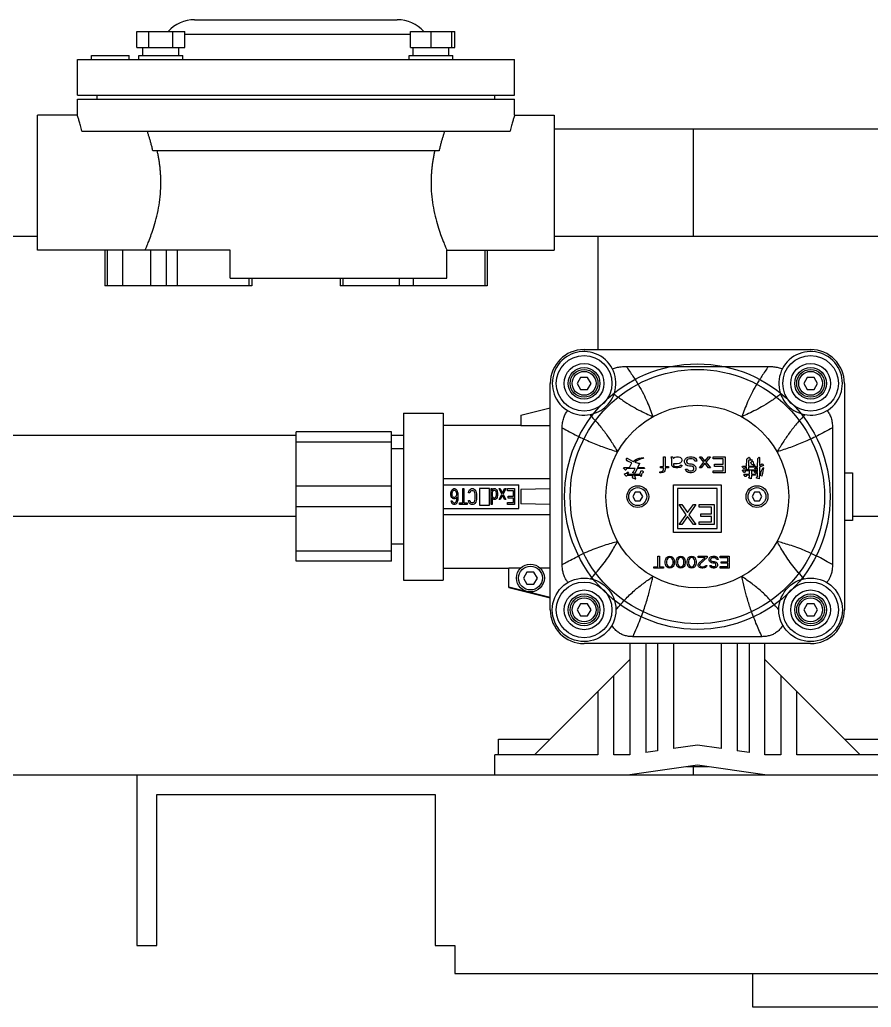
# Model space of a CAD drawing. Header units: millimetres. Extents: x 18255 to 228708, y -2217 to 146640.
# Drawn here: x 69330.8 to 69545.1, y 82486.1 to 82734.6 of the extents above; entities that cross this region are included whole.
import ezdxf

# ---------------------------------------------------------------- set-up
doc = ezdxf.new("R2010")
doc.units = ezdxf.units.MM
doc.layers.add('设备', color=8, linetype='Continuous')

msp = doc.modelspace()

# ---------------------------------------------------------------- linework, layer by layer
at = {"layer": '设备'}
for p, q in [((69374.84, 82734.64), (69425.84, 82734.64)), ((69360.34, 82731.64), (69372.34, 82731.64)), ((69360.34, 82727.64), (69360.34, 82731.64)), ((69363.34, 82727.64), (69363.34, 82731.64)), ((69369.34, 82727.64), (69369.34, 82731.64)), ((69372.34, 82727.64), (69372.34, 82731.64)), ((69372.34, 82731.04), (69429.15, 82731.04)), ((69429.15, 82731.64), (69440.34, 82731.64)), ((69429.15, 82727.64), (69429.15, 82731.64)), ((69434.34, 82727.64), (69434.34, 82731.64)), ((69439.54, 82727.64), (69439.54, 82731.64)), ((69440.34, 82727.64), (69440.34, 82731.64)), ((69360.34, 82727.64), (69372.34, 82727.64)), ((69361.84, 82725.64), (69361.84, 82727.64)), ((69370.84, 82725.64), (69370.84, 82727.64)), ((69429.15, 82727.64), (69440.34, 82727.64)), ((69429.84, 82725.64), (69429.84, 82727.64)), ((69438.84, 82725.64), (69438.84, 82727.64)), ((69345.34, 82724.64), (69455.34, 82724.64)), ((69345.34, 82715.64), (69345.34, 82724.64)), ((69348.89, 82725.64), (69358.39, 82725.64)), ((69348.89, 82724.64), (69348.89, 82725.64)), ((69358.39, 82724.64), (69358.39, 82725.64)), ((69360.84, 82725.64), (69371.84, 82725.64)), ((69360.84, 82724.64), (69360.84, 82725.64)), ((69371.84, 82724.64), (69371.84, 82725.64)), ((69428.84, 82725.64), (69439.84, 82725.64)), ((69428.84, 82724.64), (69428.84, 82725.64)), ((69439.84, 82724.64), (69439.84, 82725.64)), ((69455.34, 82715.64), (69455.34, 82724.64)), ((69345.34, 82715.64), (69455.34, 82715.64)), ((69345.34, 82714.64), (69455.34, 82714.64)), ((69345.34, 82710.64), (69345.34, 82714.64)), ((69350.34, 82714.64), (69350.34, 82715.64)), ((69450.34, 82714.64), (69450.34, 82715.64)), ((69455.34, 82710.64), (69455.34, 82714.64)), ((69345.34, 82710.64), (69335.34, 82710.64)), ((69335.34, 82676.64), (69335.34, 82710.64)), ((69455.34, 82710.64), (69465.34, 82710.64)), ((69465.34, 82710.64), (69465.34, 82676.64)), ((69346.45, 82706.64), (69454.24, 82706.64)), ((69564.56, 82707.14), (69465.34, 82707.14)), ((69500.34, 82680.14), (69500.34, 82707.14)), ((69436.34, 82701.64), (69364.34, 82701.64)), ((69276.34, 82680.14), (69335.34, 82680.14)), ((69465.34, 82680.14), (69549.88, 82680.14)), ((69476.34, 82680.14), (69476.34, 82651.64)), ((69352.22, 82676.64), (69335.34, 82676.64)), ((69383.81, 82676.64), (69352.22, 82676.64)), ((69352.22, 82676.64), (69352.22, 82667.64)), ((69352.8, 82676.64), (69352.8, 82667.64)), ((69356.69, 82676.64), (69356.69, 82667.64)), ((69363.77, 82676.64), (69363.77, 82667.64)), ((69367.65, 82676.64), (69367.65, 82667.64)), ((69370.48, 82676.64), (69370.48, 82667.64)), ((69383.81, 82669.64), (69383.81, 82676.64)), ((69438.34, 82676.64), (69465.34, 82676.64)), ((69438.34, 82669.64), (69438.34, 82676.64)), ((69447.88, 82676.64), (69447.88, 82667.64)), ((69448.47, 82676.64), (69448.47, 82667.64)), ((69383.81, 82669.64), (69438.34, 82669.64)), ((69388.51, 82669.64), (69388.51, 82667.64)), ((69389.25, 82669.64), (69389.25, 82667.64)), ((69411.44, 82669.64), (69411.44, 82667.64)), ((69412.17, 82669.64), (69412.17, 82667.64)), ((69426.32, 82669.64), (69426.32, 82667.64)), ((69429.85, 82669.64), (69429.85, 82667.64)), ((69389.25, 82667.64), (69352.22, 82667.64)), ((69448.47, 82667.64), (69411.44, 82667.64)), ((69472.84, 82651.64), (69529.84, 82651.64)), ((69483.46, 82647.39), (69519.23, 82647.39)), ((69471.97, 82644.65), (69471.09, 82643.14)), ((69473.72, 82644.65), (69471.97, 82644.65)), ((69474.59, 82643.14), (69473.72, 82644.65)), ((69528.97, 82644.65), (69528.09, 82643.14)), ((69530.72, 82644.65), (69528.97, 82644.65)), ((69531.59, 82643.14), (69530.72, 82644.65)), ((69464.34, 82586.14), (69464.34, 82643.14)), ((69471.09, 82643.14), (69471.97, 82641.62)), ((69471.97, 82641.62), (69473.72, 82641.62)), ((69473.72, 82641.62), (69474.59, 82643.14)), ((69528.09, 82643.14), (69528.97, 82641.62)), ((69528.97, 82641.62), (69530.72, 82641.62)), ((69530.72, 82641.62), (69531.59, 82643.14)), ((69538.34, 82643.14), (69538.34, 82586.14)), ((69456.91, 82635.14), (69464.34, 82637.01)), ((69464.34, 82636.93), (69456.91, 82635.06)), ((69427.4, 82635.64), (69437.4, 82635.64)), ((69427.4, 82635.64), (69427.4, 82593.64)), ((69437.4, 82635.64), (69437.4, 82593.64)), ((69456.91, 82635.14), (69456.91, 82632.57)), ((69437.4, 82632.64), (69456.91, 82632.64)), ((69456.91, 82632.57), (69464.34, 82632.57)), ((69467.34, 82597.53), (69467.34, 82631.96)), ((69535.34, 82631.96), (69535.34, 82597.53)), ((69320.34, 82630.14), (69400.4, 82630.14)), ((69424.4, 82630.92), (69400.4, 82630.92)), ((69400.4, 82598.35), (69400.4, 82630.92)), ((69424.4, 82598.35), (69424.4, 82630.92)), ((69424.4, 82630.14), (69427.4, 82630.14)), ((69424.4, 82628.33), (69400.4, 82628.33)), ((69427.4, 82626.64), (69424.4, 82626.64)), ((69483.47, 82623.87), (69483.48, 82624.26)), ((69483.66, 82623.68), (69483.47, 82623.87)), ((69483.48, 82624.26), (69483.58, 82624.35)), ((69483.58, 82624.35), (69483.67, 82624.35)), ((69483.67, 82624.35), (69484.24, 82623.97)), ((69484.24, 82623.97), (69485.18, 82623.49)), ((69485.18, 82623.49), (69485.57, 82623.78)), ((69485.57, 82623.78), (69486.05, 82624.07)), ((69486.05, 82624.07), (69486.72, 82624.35)), ((69486.62, 82623.87), (69486.14, 82623.68)), ((69487.19, 82624.16), (69486.62, 82623.87)), ((69486.72, 82624.35), (69487.67, 82624.45)), ((69487.58, 82624.26), (69487.19, 82624.16)), ((69487.77, 82624.35), (69487.58, 82624.26)), ((69487.67, 82624.45), (69487.77, 82624.35)), ((69492.84, 82624.64), (69493.26, 82624.64)), ((69492.84, 82622.25), (69492.84, 82624.64)), ((69493.26, 82624.64), (69493.26, 82622.25)), ((69494.76, 82624.64), (69495.18, 82624.64)), ((69494.84, 82624.38), (69494.76, 82624.64)), ((69494.93, 82623.96), (69494.84, 82624.38)), ((69494.93, 82622.59), (69494.93, 82623.96)), ((69495.18, 82624.64), (69495.26, 82624.47)), ((69495.26, 82624.47), (69495.34, 82624.21)), ((69495.34, 82624.21), (69495.43, 82624.38)), ((69495.43, 82624.38), (69495.68, 82624.55)), ((69495.68, 82624.55), (69496.09, 82624.64)), ((69496.09, 82624.64), (69496.59, 82624.64)), ((69496.59, 82624.64), (69496.93, 82624.55)), ((69496.93, 82624.55), (69497.09, 82624.47)), ((69497.09, 82624.47), (69497.34, 82624.21)), ((69497.34, 82624.21), (69497.43, 82623.87)), ((69497.43, 82623.87), (69497.43, 82623.62)), ((69498.09, 82623.7), (69498.26, 82624.04)), ((69498.26, 82624.04), (69498.59, 82624.38)), ((69498.59, 82624.38), (69498.93, 82624.55)), ((69498.76, 82623.87), (69498.59, 82623.62)), ((69499.01, 82624.04), (69498.76, 82623.87)), ((69498.93, 82624.55), (69499.34, 82624.64)), ((69499.34, 82624.13), (69499.01, 82624.04)), ((69499.34, 82624.64), (69500.01, 82624.64)), ((69500.01, 82624.13), (69499.34, 82624.13)), ((69500.01, 82624.64), (69500.43, 82624.55)), ((69500.34, 82624.04), (69500.01, 82624.13)), ((69500.59, 82623.79), (69500.34, 82624.04)), ((69500.43, 82624.55), (69500.84, 82624.3)), ((69500.68, 82623.53), (69500.59, 82623.79)), ((69500.84, 82624.3), (69501.09, 82623.87)), ((69501.09, 82623.87), (69501.18, 82623.53)), ((69501.84, 82624.64), (69502.34, 82624.64)), ((69503.01, 82623.28), (69501.84, 82624.64)), ((69502.34, 82624.64), (69503.26, 82623.53)), ((69503.26, 82623.53), (69504.18, 82624.64)), ((69504.68, 82624.64), (69503.51, 82623.28)), ((69504.18, 82624.64), (69504.68, 82624.64)), ((69505.34, 82624.64), (69508.34, 82624.64)), ((69505.34, 82624.13), (69505.34, 82624.64)), ((69507.84, 82624.13), (69505.34, 82624.13)), ((69507.84, 82622.76), (69507.84, 82624.13)), ((69508.34, 82624.64), (69508.34, 82620.64)), ((69513.73, 82622.26), (69513.76, 82623.97)), ((69513.76, 82623.97), (69513.86, 82624.26)), ((69513.86, 82624.26), (69514.34, 82624.54)), ((69514.33, 82623.78), (69514.23, 82623.68)), ((69515.09, 82623.78), (69514.33, 82623.78)), ((69514.34, 82624.54), (69514.44, 82624.45)), ((69514.44, 82624.45), (69514.53, 82624.26)), ((69514.53, 82624.26), (69514.81, 82623.97)), ((69514.81, 82623.97), (69515.09, 82623.87)), ((69515.09, 82623.87), (69515.09, 82623.78)), ((69516.49, 82622.16), (69516.53, 82624.26)), ((69516.53, 82624.26), (69516.91, 82624.54)), ((69516.91, 82624.54), (69517.01, 82624.45)), ((69517.01, 82624.45), (69516.97, 82622.45)), ((69482.77, 82621.78), (69482.87, 82621.97)), ((69483.24, 82621.3), (69482.77, 82621.78)), ((69482.87, 82621.97), (69484.3, 82621.97)), ((69483.33, 82621.3), (69483.24, 82621.3)), ((69483.53, 82621.68), (69483.33, 82621.3)), ((69485.72, 82621.68), (69483.53, 82621.68)), ((69483.94, 82623.49), (69483.66, 82623.68)), ((69484.89, 82623.11), (69483.94, 82623.49)), ((69484.3, 82621.97), (69484.89, 82623.11)), ((69485.33, 82621.02), (69485.72, 82621.68)), ((69486.2, 82621.68), (69485.6, 82620.45)), ((69486.14, 82623.68), (69485.65, 82623.3)), ((69485.65, 82623.3), (69486.41, 82623.02)), ((69488.01, 82621.68), (69486.2, 82621.68)), ((69486.79, 82622.92), (69486.3, 82621.97)), ((69486.3, 82621.97), (69487.92, 82621.97)), ((69486.41, 82623.02), (69486.79, 82623.02)), ((69486.79, 82623.02), (69486.79, 82622.92)), ((69487.92, 82621.97), (69488.01, 82621.68)), ((69492.09, 82622.25), (69492.84, 82622.25)), ((69492.09, 82621.91), (69492.09, 82622.25)), ((69492.84, 82621.91), (69492.09, 82621.91)), ((69492.76, 82621.23), (69492.84, 82621.49)), ((69492.84, 82621.49), (69492.84, 82621.91)), ((69493.26, 82621.4), (69493.18, 82621.15)), ((69493.26, 82622.25), (69494.09, 82622.25)), ((69494.09, 82621.91), (69493.26, 82621.91)), ((69493.26, 82621.91), (69493.26, 82621.4)), ((69494.09, 82622.25), (69494.09, 82621.91)), ((69495.01, 82622.34), (69494.93, 82622.59)), ((69495.18, 82622.17), (69495.01, 82622.34)), ((69495.43, 82622), (69495.18, 82622.17)), ((69496.26, 82622.85), (69495.34, 82622.85)), ((69495.34, 82622.85), (69495.34, 82622.59)), ((69495.34, 82622.59), (69495.43, 82622.42)), ((69495.43, 82622.42), (69495.59, 82622.34)), ((69495.93, 82621.91), (69495.43, 82622)), ((69495.59, 82622.34), (69495.93, 82622.25)), ((69495.93, 82622.25), (69496.43, 82622.25)), ((69496.43, 82621.91), (69495.93, 82621.91)), ((69496.76, 82622.93), (69496.26, 82622.85)), ((69496.43, 82622.25), (69496.76, 82622.34)), ((69497.01, 82622), (69496.43, 82621.91)), ((69497.09, 82623.1), (69496.76, 82622.93)), ((69496.76, 82622.34), (69496.93, 82622.42)), ((69496.93, 82622.42), (69497.01, 82622.59)), ((69497.01, 82622.59), (69497.43, 82622.59)), ((69497.18, 82622.08), (69497.01, 82622)), ((69497.26, 82623.28), (69497.09, 82623.1)), ((69497.34, 82622.25), (69497.18, 82622.08)), ((69497.43, 82623.62), (69497.26, 82623.28)), ((69497.43, 82622.42), (69497.34, 82622.25)), ((69497.43, 82622.59), (69497.43, 82622.42)), ((69498.09, 82623.28), (69498.09, 82623.7)), ((69498.26, 82622.93), (69498.09, 82623.28)), ((69498.59, 82622.59), (69498.26, 82622.93)), ((69498.34, 82621.57), (69498.84, 82621.57)), ((69498.43, 82621.32), (69498.34, 82621.57)), ((69498.68, 82620.98), (69498.43, 82621.32)), ((69498.59, 82623.62), (69498.59, 82623.36)), ((69498.59, 82623.36), (69498.76, 82623.1)), ((69498.93, 82622.42), (69498.59, 82622.59)), ((69498.76, 82623.1), (69499.01, 82622.93)), ((69498.84, 82621.57), (69498.93, 82621.4)), ((69499.34, 82622.34), (69498.93, 82622.42)), ((69498.93, 82621.4), (69499.09, 82621.23)), ((69499.01, 82622.93), (69499.34, 82622.85)), ((69499.34, 82622.85), (69499.84, 82622.85)), ((69499.84, 82622.34), (69499.34, 82622.34)), ((69499.84, 82622.85), (69500.18, 82622.76)), ((69500.09, 82622.25), (69499.84, 82622.34)), ((69500.34, 82622.08), (69500.09, 82622.25)), ((69500.09, 82621.23), (69500.34, 82621.4)), ((69500.18, 82622.76), (69500.51, 82622.59)), ((69500.43, 82621.83), (69500.34, 82622.08)), ((69500.34, 82621.4), (69500.43, 82621.66)), ((69500.43, 82621.66), (69500.43, 82621.83)), ((69500.51, 82622.59), (69500.84, 82622.25)), ((69501.18, 82623.53), (69500.68, 82623.53)), ((69500.84, 82622.25), (69500.93, 82621.91)), ((69500.93, 82621.57), (69500.84, 82621.23)), ((69500.93, 82621.91), (69500.93, 82621.57)), ((69501.84, 82621.91), (69503.01, 82623.28)), ((69502.34, 82621.91), (69501.84, 82621.91)), ((69503.26, 82623.02), (69502.34, 82621.91)), ((69504.18, 82621.91), (69503.26, 82623.02)), ((69503.51, 82623.28), (69504.68, 82621.91)), ((69504.68, 82621.91), (69504.18, 82621.91)), ((69505.68, 82622.76), (69507.84, 82622.76)), ((69505.68, 82622.25), (69505.68, 82622.76)), ((69507.84, 82622.25), (69505.68, 82622.25)), ((69507.84, 82621.15), (69507.84, 82622.25)), ((69512.59, 82622.16), (69512.68, 82622.26)), ((69513.05, 82621.68), (69512.59, 82622.16)), ((69512.66, 82621.21), (69512.76, 82621.4)), ((69512.68, 82622.26), (69513.73, 82622.26)), ((69512.76, 82621.4), (69514.1, 82621.4)), ((69513.15, 82621.68), (69513.05, 82621.68)), ((69513.44, 82622.07), (69513.15, 82621.68)), ((69513.73, 82622.07), (69513.44, 82622.07)), ((69513.62, 82621.59), (69513.63, 82621.68)), ((69514.1, 82621.4), (69513.62, 82621.59)), ((69513.63, 82621.68), (69513.72, 82621.78)), ((69513.72, 82621.78), (69513.73, 82622.07)), ((69514.2, 82622.07), (69514.19, 82621.4)), ((69514.19, 82621.4), (69516.19, 82621.4)), ((69516.11, 82622.07), (69514.2, 82622.07)), ((69514.23, 82623.68), (69514.21, 82622.26)), ((69514.21, 82622.26), (69516.02, 82622.26)), ((69514.79, 82623.21), (69514.99, 82623.4)), ((69514.98, 82622.83), (69514.79, 82623.21)), ((69515.64, 82622.45), (69514.98, 82622.83)), ((69514.99, 82623.4), (69515.09, 82623.59)), ((69515.09, 82623.59), (69515.28, 82623.59)), ((69515.28, 82623.59), (69515.37, 82623.4)), ((69515.37, 82623.4), (69515.37, 82623.21)), ((69515.37, 82623.21), (69515.46, 82622.92)), ((69515.46, 82622.92), (69515.74, 82622.64)), ((69515.74, 82622.54), (69515.64, 82622.45)), ((69515.74, 82622.64), (69515.74, 82622.54)), ((69515.81, 82621.59), (69515.82, 82621.68)), ((69515.91, 82621.59), (69515.81, 82621.59)), ((69515.82, 82621.68), (69516.49, 82622.16)), ((69516.48, 82621.78), (69515.91, 82621.59)), ((69516.02, 82622.26), (69516.11, 82622.07)), ((69516.19, 82621.4), (69516.28, 82621.11)), ((69516.47, 82620.92), (69516.48, 82621.78)), ((69516.97, 82622.07), (69516.95, 82620.92)), ((69516.97, 82622.45), (69517.65, 82622.92)), ((69518.02, 82622.45), (69516.97, 82622.07)), ((69517.42, 82620.92), (69517.92, 82621.97)), ((69517.65, 82622.92), (69518.02, 82622.45)), ((69518.01, 82621.87), (69517.7, 82620.54)), ((69517.92, 82621.97), (69518.01, 82621.87)), ((69464.34, 82619.14), (69437.4, 82619.14)), ((69482.93, 82620.26), (69483.03, 82620.35)), ((69483.4, 82619.78), (69482.93, 82620.26)), ((69483.03, 82620.35), (69483.22, 82620.45)), ((69483.22, 82620.45), (69483.51, 82620.54)), ((69483.5, 82619.78), (69483.4, 82619.78)), ((69483.69, 82619.97), (69483.5, 82619.78)), ((69483.51, 82620.54), (69483.8, 82620.83)), ((69485.31, 82619.97), (69483.69, 82619.97)), ((69483.99, 82620.83), (69483.7, 82620.26)), ((69483.7, 82620.26), (69486.93, 82620.26)), ((69483.8, 82620.83), (69483.99, 82620.83)), ((69485.02, 82619.68), (69485.31, 82619.97)), ((69485.02, 82619.49), (69485.02, 82619.68)), ((69485.11, 82619.3), (69485.02, 82619.49)), ((69485.04, 82620.73), (69485.33, 82621.02)), ((69485.6, 82620.45), (69485.04, 82620.73)), ((69485.39, 82619.21), (69485.11, 82619.3)), ((69485.77, 82619.02), (69485.39, 82619.21)), ((69487.02, 82619.97), (69485.41, 82619.97)), ((69485.41, 82619.97), (69485.59, 82619.78)), ((69485.59, 82619.78), (69485.59, 82619.59)), ((69485.59, 82619.59), (69485.68, 82619.4)), ((69485.68, 82619.4), (69485.77, 82619.11)), ((69485.77, 82619.11), (69485.86, 82619.02)), ((69485.86, 82619.02), (69485.77, 82619.02)), ((69486.93, 82620.26), (69486.94, 82620.54)), ((69486.94, 82620.54), (69487.04, 82620.73)), ((69487.11, 82619.68), (69487.02, 82619.97)), ((69487.04, 82620.73), (69487.14, 82621.02)), ((69487.21, 82619.68), (69487.11, 82619.68)), ((69487.14, 82621.02), (69487.23, 82621.11)), ((69487.31, 82619.97), (69487.21, 82619.78)), ((69487.21, 82619.78), (69487.21, 82619.68)), ((69487.23, 82621.11), (69487.52, 82621.11)), ((69487.41, 82620.35), (69487.31, 82620.26)), ((69487.31, 82620.26), (69487.31, 82619.97)), ((69487.42, 82620.54), (69487.41, 82620.35)), ((69487.61, 82620.64), (69487.42, 82620.54)), ((69487.52, 82621.11), (69487.71, 82620.92)), ((69487.7, 82620.73), (69487.61, 82620.64)), ((69487.71, 82620.92), (69487.7, 82620.73)), ((69491.93, 82620.89), (69492.43, 82620.98)), ((69491.93, 82620.64), (69491.93, 82620.89)), ((69492.26, 82620.64), (69491.93, 82620.64)), ((69492.68, 82620.72), (69492.26, 82620.64)), ((69492.43, 82620.98), (69492.59, 82621.06)), ((69492.59, 82621.06), (69492.76, 82621.23)), ((69493.01, 82620.89), (69492.68, 82620.72)), ((69493.18, 82621.15), (69493.01, 82620.89)), ((69499.01, 82620.72), (69498.68, 82620.98)), ((69499.43, 82620.64), (69499.01, 82620.72)), ((69499.09, 82621.23), (69499.34, 82621.15)), ((69499.34, 82621.15), (69499.84, 82621.15)), ((69499.84, 82620.64), (69499.43, 82620.64)), ((69499.84, 82621.15), (69500.09, 82621.23)), ((69500.18, 82620.72), (69499.84, 82620.64)), ((69500.51, 82620.89), (69500.18, 82620.72)), ((69500.84, 82621.23), (69500.51, 82620.89)), ((69505.34, 82621.15), (69507.84, 82621.15)), ((69505.34, 82620.64), (69505.34, 82621.15)), ((69508.34, 82620.64), (69505.34, 82620.64)), ((69513.13, 82620.73), (69512.66, 82621.21)), ((69513.03, 82620.16), (69513.12, 82620.26)), ((69513.4, 82619.68), (69513.03, 82620.16)), ((69513.12, 82620.26), (69514.46, 82620.26)), ((69513.23, 82620.73), (69513.13, 82620.73)), ((69513.43, 82621.11), (69513.23, 82620.73)), ((69513.5, 82619.68), (69513.4, 82619.68)), ((69514.47, 82621.11), (69513.43, 82621.11)), ((69513.79, 82620.07), (69513.5, 82619.68)), ((69514.45, 82620.07), (69513.79, 82620.07)), ((69514.25, 82619.4), (69514.45, 82619.59)), ((69514.91, 82619.11), (69514.25, 82619.4)), ((69514.45, 82619.59), (69514.45, 82620.07)), ((69514.46, 82620.26), (69514.47, 82621.11)), ((69514.93, 82620.07), (69514.91, 82619.11)), ((69514.95, 82621.11), (69514.93, 82620.26)), ((69514.93, 82620.26), (69515.89, 82620.26)), ((69515.98, 82620.07), (69514.93, 82620.07)), ((69516.28, 82621.11), (69514.95, 82621.11)), ((69515.71, 82620.92), (69516.47, 82620.92)), ((69515.71, 82620.83), (69515.71, 82620.92)), ((69516.08, 82620.45), (69515.71, 82620.83)), ((69515.89, 82620.26), (69515.98, 82620.07)), ((69516.28, 82620.73), (69516.08, 82620.45)), ((69516.25, 82619.4), (69516.45, 82619.68)), ((69516.25, 82619.3), (69516.25, 82619.4)), ((69516.91, 82619.11), (69516.25, 82619.3)), ((69516.47, 82620.73), (69516.28, 82620.73)), ((69516.45, 82619.68), (69516.47, 82620.73)), ((69516.94, 82620.73), (69516.91, 82619.11)), ((69517.42, 82620.73), (69516.94, 82620.73)), ((69516.95, 82620.92), (69517.42, 82620.92)), ((69517.12, 82620.07), (69517.22, 82620.16)), ((69517.12, 82619.97), (69517.12, 82620.07)), ((69517.59, 82619.78), (69517.12, 82619.97)), ((69517.22, 82620.16), (69517.42, 82620.73)), ((69517.7, 82620.54), (69517.59, 82619.78)), ((69538.34, 82620.64), (69540.34, 82620.64)), ((69540.34, 82620.64), (69540.34, 82608.64)), ((69424.4, 82617.23), (69400.4, 82617.23)), ((69437.4, 82617.64), (69456.4, 82617.64)), ((69439.54, 82616.3), (69439.79, 82616.55)), ((69439.79, 82616.55), (69440.04, 82616.64)), ((69440.04, 82616.64), (69440.29, 82616.64)), ((69440.29, 82616.64), (69440.54, 82616.55)), ((69440.54, 82616.55), (69440.79, 82616.3)), ((69442.29, 82616.64), (69442.59, 82616.64)), ((69442.29, 82613.06), (69442.29, 82616.64)), ((69442.59, 82616.64), (69442.59, 82613.06)), ((69443.84, 82616.04), (69444.04, 82616.38)), ((69444.04, 82616.38), (69444.24, 82616.55)), ((69444.24, 82616.55), (69444.49, 82616.64)), ((69444.49, 82616.64), (69444.94, 82616.64)), ((69444.94, 82616.64), (69445.19, 82616.55)), ((69445.19, 82616.55), (69445.39, 82616.38)), ((69445.39, 82616.38), (69445.59, 82616.04)), ((69449.04, 82616.64), (69446.54, 82616.64)), ((69446.54, 82616.64), (69446.54, 82612.47)), ((69449.04, 82612.47), (69449.04, 82616.64)), ((69449.44, 82616.64), (69449.69, 82616.64)), ((69449.44, 82612.64), (69449.44, 82616.64)), ((69449.69, 82616.64), (69449.69, 82616.13)), ((69449.74, 82616.3), (69449.84, 82616.47)), ((69449.84, 82616.47), (69449.94, 82616.55)), ((69449.94, 82616.55), (69450.14, 82616.64)), ((69450.14, 82616.64), (69450.44, 82616.64)), ((69450.44, 82616.64), (69450.64, 82616.55)), ((69450.64, 82616.55), (69450.79, 82616.38)), ((69450.79, 82616.38), (69450.94, 82616.13)), ((69451.44, 82616.64), (69451.74, 82616.64)), ((69452.14, 82615.28), (69451.44, 82616.64)), ((69451.74, 82616.64), (69452.29, 82615.53)), ((69452.29, 82615.53), (69452.84, 82616.64)), ((69453.14, 82616.64), (69452.44, 82615.28)), ((69452.84, 82616.64), (69453.14, 82616.64)), ((69453.54, 82616.64), (69455.34, 82616.64)), ((69453.54, 82616.13), (69453.54, 82616.64)), ((69455.34, 82616.64), (69455.34, 82612.64)), ((69456.4, 82611.64), (69456.4, 82617.64)), ((69464.34, 82616.59), (69456.91, 82616.42)), ((69456.91, 82616.42), (69456.91, 82612.85)), ((69495.34, 82617.64), (69507.34, 82617.64)), ((69495.34, 82605.64), (69495.34, 82617.64)), ((69506.34, 82616.64), (69496.34, 82616.64)), ((69496.34, 82616.64), (69496.34, 82606.64)), ((69506.34, 82606.64), (69506.34, 82616.64)), ((69507.34, 82617.64), (69507.34, 82605.64)), ((69439.29, 82615.53), (69439.39, 82615.96)), ((69439.29, 82615.1), (69439.29, 82615.53)), ((69439.39, 82614.68), (69439.29, 82615.1)), ((69439.39, 82615.96), (69439.54, 82616.3)), ((69439.54, 82614.42), (69439.39, 82614.68)), ((69439.59, 82615.7), (69439.54, 82615.45)), ((69439.54, 82615.45), (69439.54, 82615.19)), ((69439.54, 82615.19), (69439.59, 82614.93)), ((69439.79, 82614.17), (69439.54, 82614.42)), ((69439.69, 82615.96), (69439.59, 82615.7)), ((69439.59, 82614.93), (69439.69, 82614.76)), ((69439.84, 82616.13), (69439.69, 82615.96)), ((69439.69, 82614.76), (69439.84, 82614.59)), ((69440.04, 82614.08), (69439.79, 82614.17)), ((69439.99, 82616.21), (69439.84, 82616.13)), ((69439.84, 82614.59), (69439.99, 82614.51)), ((69440.34, 82616.21), (69439.99, 82616.21)), ((69439.99, 82614.51), (69440.34, 82614.51)), ((69440.29, 82614.08), (69440.04, 82614.08)), ((69440.54, 82614.17), (69440.29, 82614.08)), ((69440.49, 82616.13), (69440.34, 82616.21)), ((69440.34, 82614.51), (69440.49, 82614.59)), ((69440.64, 82615.96), (69440.49, 82616.13)), ((69440.49, 82614.59), (69440.64, 82614.76)), ((69440.84, 82614.51), (69440.54, 82614.17)), ((69440.74, 82615.7), (69440.64, 82615.96)), ((69440.64, 82614.76), (69440.74, 82614.93)), ((69440.79, 82615.45), (69440.74, 82615.7)), ((69440.74, 82614.93), (69440.79, 82615.19)), ((69440.74, 82613.57), (69440.79, 82613.83)), ((69440.79, 82616.3), (69440.94, 82615.96)), ((69440.79, 82615.19), (69440.79, 82615.45)), ((69440.79, 82613.83), (69440.84, 82614.34)), ((69440.84, 82614.34), (69440.84, 82614.51)), ((69440.94, 82615.96), (69441.04, 82615.53)), ((69441.04, 82615.53), (69441.09, 82614.93)), ((69441.09, 82614.34), (69441.04, 82613.74)), ((69441.09, 82614.93), (69441.09, 82614.34)), ((69443.79, 82615.62), (69443.84, 82616.04)), ((69444.09, 82615.62), (69443.79, 82615.62)), ((69444.14, 82615.87), (69444.09, 82615.62)), ((69444.29, 82616.04), (69444.14, 82615.87)), ((69444.49, 82616.13), (69444.29, 82616.04)), ((69444.94, 82616.13), (69444.49, 82616.13)), ((69445.14, 82616.04), (69444.94, 82616.13)), ((69445.29, 82615.87), (69445.14, 82616.04)), ((69445.39, 82615.62), (69445.29, 82615.87)), ((69445.44, 82615.28), (69445.39, 82615.62)), ((69445.39, 82613.66), (69445.44, 82614)), ((69445.44, 82614), (69445.44, 82615.28)), ((69445.59, 82616.04), (69445.69, 82615.7)), ((69445.69, 82615.7), (69445.74, 82615.28)), ((69445.74, 82614), (69445.69, 82613.57)), ((69445.74, 82615.28), (69445.74, 82614)), ((69449.69, 82616.13), (69449.74, 82616.3)), ((69449.79, 82615.96), (69449.69, 82615.7)), ((69449.69, 82615.7), (69449.69, 82614.85)), ((69449.69, 82614.85), (69449.79, 82614.59)), ((69449.69, 82614.42), (69449.69, 82612.64)), ((69449.74, 82614.25), (69449.69, 82614.42)), ((69449.84, 82614.08), (69449.74, 82614.25)), ((69449.94, 82616.13), (69449.79, 82615.96)), ((69449.79, 82614.59), (69449.94, 82614.42)), ((69449.94, 82614), (69449.84, 82614.08)), ((69450.14, 82616.21), (69449.94, 82616.13)), ((69449.94, 82614.42), (69450.14, 82614.34)), ((69450.14, 82613.91), (69449.94, 82614)), ((69450.34, 82616.21), (69450.14, 82616.21)), ((69450.14, 82614.34), (69450.44, 82614.34)), ((69450.44, 82613.91), (69450.14, 82613.91)), ((69450.54, 82616.13), (69450.34, 82616.21)), ((69450.44, 82614.34), (69450.64, 82614.51)), ((69450.64, 82614), (69450.44, 82613.91)), ((69450.69, 82615.96), (69450.54, 82616.13)), ((69450.64, 82614.51), (69450.74, 82614.76)), ((69450.79, 82614.17), (69450.64, 82614)), ((69450.79, 82615.53), (69450.69, 82615.96)), ((69450.74, 82614.76), (69450.79, 82615.02)), ((69450.79, 82615.02), (69450.79, 82615.53)), ((69450.94, 82614.42), (69450.79, 82614.17)), ((69450.94, 82616.13), (69450.99, 82615.96)), ((69450.99, 82614.59), (69450.94, 82614.42)), ((69450.99, 82615.96), (69451.04, 82615.62)), ((69451.04, 82614.93), (69450.99, 82614.59)), ((69451.04, 82615.62), (69451.04, 82614.93)), ((69451.44, 82613.91), (69452.14, 82615.28)), ((69451.74, 82613.91), (69451.44, 82613.91)), ((69452.29, 82615.02), (69451.74, 82613.91)), ((69452.84, 82613.91), (69452.29, 82615.02)), ((69452.44, 82615.28), (69453.14, 82613.91)), ((69453.14, 82613.91), (69452.84, 82613.91)), ((69455.04, 82616.13), (69453.54, 82616.13)), ((69453.74, 82614.76), (69455.04, 82614.76)), ((69453.74, 82614.25), (69453.74, 82614.76)), ((69455.04, 82614.25), (69453.74, 82614.25)), ((69455.04, 82614.76), (69455.04, 82616.13)), ((69455.04, 82613.15), (69455.04, 82614.25)), ((69485.72, 82615.72), (69485.09, 82614.64)), ((69485.09, 82614.64), (69485.72, 82613.55)), ((69486.97, 82615.72), (69485.72, 82615.72)), ((69487.59, 82614.64), (69486.97, 82615.72)), ((69486.97, 82613.55), (69487.59, 82614.64)), ((69515.72, 82615.72), (69515.09, 82614.64)), ((69515.09, 82614.64), (69515.72, 82613.55)), ((69516.97, 82615.72), (69515.72, 82615.72)), ((69517.59, 82614.64), (69516.97, 82615.72)), ((69516.97, 82613.55), (69517.59, 82614.64)), ((69424.4, 82612.04), (69400.4, 82612.04)), ((69437.4, 82611.64), (69456.4, 82611.64)), ((69439.39, 82613.57), (69439.64, 82613.57)), ((69439.44, 82613.32), (69439.39, 82613.57)), ((69439.59, 82612.98), (69439.44, 82613.32)), ((69439.84, 82612.72), (69439.59, 82612.98)), ((69439.64, 82613.57), (69439.74, 82613.32)), ((69439.74, 82613.32), (69439.89, 82613.15)), ((69440.09, 82612.64), (69439.84, 82612.72)), ((69439.89, 82613.15), (69440.04, 82613.06)), ((69440.04, 82613.06), (69440.34, 82613.06)), ((69440.29, 82612.64), (69440.09, 82612.64)), ((69440.54, 82612.72), (69440.29, 82612.64)), ((69440.34, 82613.06), (69440.49, 82613.15)), ((69440.49, 82613.15), (69440.64, 82613.32)), ((69440.79, 82612.98), (69440.54, 82612.72)), ((69440.64, 82613.32), (69440.74, 82613.57)), ((69440.94, 82613.32), (69440.79, 82612.98)), ((69441.04, 82613.74), (69440.94, 82613.32)), ((69441.49, 82613.06), (69442.29, 82613.06)), ((69441.49, 82612.64), (69441.49, 82613.06)), ((69443.39, 82612.64), (69441.49, 82612.64)), ((69442.59, 82613.06), (69443.39, 82613.06)), ((69443.39, 82613.06), (69443.39, 82612.64)), ((69443.79, 82613.66), (69444.09, 82613.66)), ((69443.84, 82613.23), (69443.79, 82613.66)), ((69444.04, 82612.89), (69443.84, 82613.23)), ((69444.24, 82612.72), (69444.04, 82612.89)), ((69444.09, 82613.66), (69444.14, 82613.4)), ((69444.14, 82613.4), (69444.29, 82613.23)), ((69444.49, 82612.64), (69444.24, 82612.72)), ((69444.29, 82613.23), (69444.49, 82613.15)), ((69444.49, 82613.15), (69444.94, 82613.15)), ((69444.94, 82612.64), (69444.49, 82612.64)), ((69444.94, 82613.15), (69445.14, 82613.23)), ((69445.19, 82612.72), (69444.94, 82612.64)), ((69445.14, 82613.23), (69445.29, 82613.4)), ((69445.39, 82612.89), (69445.19, 82612.72)), ((69445.29, 82613.4), (69445.39, 82613.66)), ((69445.59, 82613.23), (69445.39, 82612.89)), ((69445.69, 82613.57), (69445.59, 82613.23)), ((69446.54, 82612.47), (69449.04, 82612.47)), ((69449.69, 82612.64), (69449.44, 82612.64)), ((69453.54, 82613.15), (69455.04, 82613.15)), ((69453.54, 82612.64), (69453.54, 82613.15)), ((69455.34, 82612.64), (69453.54, 82612.64)), ((69464.34, 82612.69), (69456.91, 82612.85)), ((69485.72, 82613.55), (69486.97, 82613.55)), ((69496.79, 82612.64), (69497.42, 82612.64)), ((69498.56, 82610.08), (69496.79, 82612.64)), ((69497.42, 82612.64), (69498.88, 82610.62)), ((69498.88, 82610.62), (69500.34, 82612.64)), ((69500.96, 82612.64), (69499.19, 82610.08)), ((69500.34, 82612.64), (69500.96, 82612.64)), ((69501.79, 82612.64), (69505.54, 82612.64)), ((69501.79, 82612), (69501.79, 82612.64)), ((69504.92, 82612), (69501.79, 82612)), ((69504.92, 82610.3), (69504.92, 82612)), ((69505.54, 82612.64), (69505.54, 82607.64)), ((69515.72, 82613.55), (69516.97, 82613.55)), ((69400.4, 82609.64), (69254.79, 82609.64)), ((69437.4, 82610.14), (69464.34, 82610.14)), ((69496.79, 82607.64), (69498.56, 82610.08)), ((69498.88, 82609.66), (69497.42, 82607.64)), ((69500.34, 82607.64), (69498.88, 82609.66)), ((69499.19, 82610.08), (69500.96, 82607.64)), ((69502.21, 82610.3), (69504.92, 82610.3)), ((69502.21, 82609.66), (69502.21, 82610.3)), ((69504.92, 82609.66), (69502.21, 82609.66)), ((69504.92, 82608.28), (69504.92, 82609.66)), ((69553.34, 82609.64), (69540.34, 82609.64)), ((69496.34, 82606.64), (69506.34, 82606.64)), ((69497.42, 82607.64), (69496.79, 82607.64)), ((69500.96, 82607.64), (69500.34, 82607.64)), ((69501.79, 82608.28), (69504.92, 82608.28)), ((69501.79, 82607.64), (69501.79, 82608.28)), ((69505.54, 82607.64), (69501.79, 82607.64)), ((69540.34, 82608.64), (69538.34, 82608.64)), ((69507.34, 82605.64), (69495.34, 82605.64)), ((69427.4, 82602.64), (69424.4, 82602.64)), ((69424.4, 82600.95), (69400.4, 82600.95)), ((69491.41, 82599.64), (69491.78, 82599.64)), ((69491.41, 82596.96), (69491.41, 82599.64)), ((69491.78, 82599.64), (69491.78, 82596.96)), ((69493.34, 82598.74), (69493.41, 82598.93)), ((69493.41, 82598.93), (69493.53, 82599.19)), ((69493.53, 82599.19), (69493.72, 82599.38)), ((69493.91, 82599.13), (69493.66, 82598.74)), ((69493.72, 82599.38), (69494.03, 82599.57)), ((69494.09, 82599.25), (69493.91, 82599.13)), ((69494.03, 82599.57), (69494.41, 82599.64)), ((69494.41, 82599.32), (69494.09, 82599.25)), ((69494.41, 82599.64), (69494.78, 82599.57)), ((69494.72, 82599.25), (69494.41, 82599.32)), ((69494.91, 82599.13), (69494.72, 82599.25)), ((69494.78, 82599.57), (69495.09, 82599.38)), ((69495.16, 82598.74), (69494.91, 82599.13)), ((69495.09, 82599.38), (69495.28, 82599.19)), ((69495.28, 82599.19), (69495.41, 82598.93)), ((69495.41, 82598.93), (69495.47, 82598.74)), ((69496.09, 82598.74), (69496.16, 82598.93)), ((69496.16, 82598.93), (69496.28, 82599.19)), ((69496.28, 82599.19), (69496.47, 82599.38)), ((69496.66, 82599.13), (69496.41, 82598.74)), ((69496.47, 82599.38), (69496.78, 82599.57)), ((69496.84, 82599.25), (69496.66, 82599.13)), ((69496.78, 82599.57), (69497.16, 82599.64)), ((69497.16, 82599.32), (69496.84, 82599.25)), ((69497.16, 82599.64), (69497.53, 82599.57)), ((69497.47, 82599.25), (69497.16, 82599.32)), ((69497.66, 82599.13), (69497.47, 82599.25)), ((69497.53, 82599.57), (69497.84, 82599.38)), ((69497.91, 82598.74), (69497.66, 82599.13)), ((69497.84, 82599.38), (69498.03, 82599.19)), ((69498.03, 82599.19), (69498.16, 82598.93)), ((69498.16, 82598.93), (69498.22, 82598.74)), ((69498.84, 82598.74), (69498.91, 82598.93)), ((69498.91, 82598.93), (69499.03, 82599.19)), ((69499.03, 82599.19), (69499.22, 82599.38)), ((69499.41, 82599.13), (69499.16, 82598.74)), ((69499.22, 82599.38), (69499.53, 82599.57)), ((69499.59, 82599.25), (69499.41, 82599.13)), ((69499.53, 82599.57), (69499.91, 82599.64)), ((69499.91, 82599.32), (69499.59, 82599.25)), ((69499.91, 82599.64), (69500.28, 82599.57)), ((69500.22, 82599.25), (69499.91, 82599.32)), ((69500.41, 82599.13), (69500.22, 82599.25)), ((69500.28, 82599.57), (69500.59, 82599.38)), ((69500.66, 82598.74), (69500.41, 82599.13)), ((69500.59, 82599.38), (69500.78, 82599.19)), ((69500.78, 82599.19), (69500.91, 82598.93)), ((69500.91, 82598.93), (69500.97, 82598.74)), ((69501.53, 82599.64), (69503.78, 82599.64)), ((69501.53, 82599.32), (69501.53, 82599.64)), ((69503.28, 82599.32), (69501.53, 82599.32)), ((69501.72, 82597.91), (69503.28, 82599.32)), ((69503.78, 82599.32), (69502.03, 82597.72)), ((69503.78, 82599.64), (69503.78, 82599.32)), ((69504.28, 82598.93), (69504.41, 82599.19)), ((69504.28, 82598.62), (69504.28, 82598.93)), ((69504.41, 82599.19), (69504.66, 82599.45)), ((69504.66, 82599.45), (69504.91, 82599.57)), ((69504.78, 82599.06), (69504.66, 82598.87)), ((69504.97, 82599.19), (69504.78, 82599.06)), ((69504.91, 82599.57), (69505.22, 82599.64)), ((69505.22, 82599.25), (69504.97, 82599.19)), ((69505.22, 82599.64), (69505.72, 82599.64)), ((69505.72, 82599.25), (69505.22, 82599.25)), ((69505.72, 82599.64), (69506.03, 82599.57)), ((69505.97, 82599.19), (69505.72, 82599.25)), ((69506.16, 82599), (69505.97, 82599.19)), ((69506.03, 82599.57), (69506.34, 82599.38)), ((69506.22, 82598.81), (69506.16, 82599)), ((69506.34, 82599.38), (69506.53, 82599.06)), ((69506.53, 82599.06), (69506.59, 82598.81)), ((69507.09, 82599.64), (69509.34, 82599.64)), ((69507.09, 82599.25), (69507.09, 82599.64)), ((69508.97, 82599.25), (69507.09, 82599.25)), ((69508.97, 82598.23), (69508.97, 82599.25)), ((69509.34, 82599.64), (69509.34, 82596.64)), ((69424.4, 82598.35), (69400.4, 82598.35)), ((69437.4, 82596.64), (69453.91, 82596.64)), ((69453.91, 82596.71), (69456.98, 82596.71)), ((69453.91, 82591.8), (69453.91, 82596.71)), ((69461.71, 82596.71), (69464.34, 82596.71)), ((69490.41, 82596.96), (69491.41, 82596.96)), ((69490.41, 82596.64), (69490.41, 82596.96)), ((69492.78, 82596.64), (69490.41, 82596.64)), ((69491.78, 82596.96), (69492.78, 82596.96)), ((69492.78, 82596.96), (69492.78, 82596.64)), ((69493.28, 82598.42), (69493.34, 82598.74)), ((69493.28, 82597.85), (69493.28, 82598.42)), ((69493.34, 82597.53), (69493.28, 82597.85)), ((69493.41, 82597.34), (69493.34, 82597.53)), ((69493.53, 82597.08), (69493.41, 82597.34)), ((69493.72, 82596.89), (69493.53, 82597.08)), ((69493.66, 82598.74), (69493.59, 82598.36)), ((69493.59, 82598.36), (69493.59, 82597.91)), ((69493.59, 82597.91), (69493.66, 82597.53)), ((69493.66, 82597.53), (69493.91, 82597.15)), ((69494.03, 82596.7), (69493.72, 82596.89)), ((69493.91, 82597.15), (69494.09, 82597.02)), ((69494.41, 82596.64), (69494.03, 82596.7)), ((69494.09, 82597.02), (69494.41, 82596.96)), ((69494.41, 82596.96), (69494.72, 82597.02)), ((69494.78, 82596.7), (69494.41, 82596.64)), ((69494.72, 82597.02), (69494.91, 82597.15)), ((69495.09, 82596.89), (69494.78, 82596.7)), ((69494.91, 82597.15), (69495.16, 82597.53)), ((69495.28, 82597.08), (69495.09, 82596.89)), ((69495.22, 82598.36), (69495.16, 82598.74)), ((69495.16, 82597.53), (69495.22, 82597.91)), ((69495.22, 82597.91), (69495.22, 82598.36)), ((69495.41, 82597.34), (69495.28, 82597.08)), ((69495.47, 82597.53), (69495.41, 82597.34)), ((69495.47, 82598.74), (69495.53, 82598.42)), ((69495.53, 82597.85), (69495.47, 82597.53)), ((69495.53, 82598.42), (69495.53, 82597.85)), ((69496.03, 82598.42), (69496.09, 82598.74)), ((69496.03, 82597.85), (69496.03, 82598.42)), ((69496.09, 82597.53), (69496.03, 82597.85)), ((69496.16, 82597.34), (69496.09, 82597.53)), ((69496.28, 82597.08), (69496.16, 82597.34)), ((69496.47, 82596.89), (69496.28, 82597.08)), ((69496.41, 82598.74), (69496.34, 82598.36)), ((69496.34, 82598.36), (69496.34, 82597.91)), ((69496.34, 82597.91), (69496.41, 82597.53)), ((69496.41, 82597.53), (69496.66, 82597.15)), ((69496.78, 82596.7), (69496.47, 82596.89)), ((69496.66, 82597.15), (69496.84, 82597.02)), ((69497.16, 82596.64), (69496.78, 82596.7)), ((69496.84, 82597.02), (69497.16, 82596.96)), ((69497.16, 82596.96), (69497.47, 82597.02)), ((69497.53, 82596.7), (69497.16, 82596.64)), ((69497.47, 82597.02), (69497.66, 82597.15)), ((69497.84, 82596.89), (69497.53, 82596.7)), ((69497.66, 82597.15), (69497.91, 82597.53)), ((69498.03, 82597.08), (69497.84, 82596.89)), ((69497.97, 82598.36), (69497.91, 82598.74)), ((69497.91, 82597.53), (69497.97, 82597.91)), ((69497.97, 82597.91), (69497.97, 82598.36)), ((69498.16, 82597.34), (69498.03, 82597.08)), ((69498.22, 82597.53), (69498.16, 82597.34)), ((69498.22, 82598.74), (69498.28, 82598.42)), ((69498.28, 82597.85), (69498.22, 82597.53)), ((69498.28, 82598.42), (69498.28, 82597.85)), ((69498.78, 82598.42), (69498.84, 82598.74)), ((69498.78, 82597.85), (69498.78, 82598.42)), ((69498.84, 82597.53), (69498.78, 82597.85)), ((69498.91, 82597.34), (69498.84, 82597.53)), ((69499.03, 82597.08), (69498.91, 82597.34)), ((69499.22, 82596.89), (69499.03, 82597.08)), ((69499.16, 82598.74), (69499.09, 82598.36)), ((69499.09, 82598.36), (69499.09, 82597.91)), ((69499.09, 82597.91), (69499.16, 82597.53)), ((69499.16, 82597.53), (69499.41, 82597.15)), ((69499.53, 82596.7), (69499.22, 82596.89)), ((69499.41, 82597.15), (69499.59, 82597.02)), ((69499.91, 82596.64), (69499.53, 82596.7)), ((69499.59, 82597.02), (69499.91, 82596.96)), ((69499.91, 82596.96), (69500.22, 82597.02)), ((69500.28, 82596.7), (69499.91, 82596.64)), ((69500.22, 82597.02), (69500.41, 82597.15)), ((69500.59, 82596.89), (69500.28, 82596.7)), ((69500.41, 82597.15), (69500.66, 82597.53)), ((69500.78, 82597.08), (69500.59, 82596.89)), ((69500.72, 82598.36), (69500.66, 82598.74)), ((69500.66, 82597.53), (69500.72, 82597.91)), ((69500.72, 82597.91), (69500.72, 82598.36)), ((69500.91, 82597.34), (69500.78, 82597.08)), ((69500.97, 82597.53), (69500.91, 82597.34)), ((69500.97, 82598.74), (69501.03, 82598.42)), ((69501.03, 82597.85), (69500.97, 82597.53)), ((69501.03, 82598.42), (69501.03, 82597.85)), ((69501.53, 82597.47), (69501.59, 82597.72)), ((69501.53, 82597.34), (69501.53, 82597.47)), ((69501.59, 82597.08), (69501.53, 82597.34)), ((69501.59, 82597.72), (69501.72, 82597.91)), ((69501.84, 82596.83), (69501.59, 82597.08)), ((69502.09, 82596.7), (69501.84, 82596.83)), ((69502.03, 82597.72), (69501.91, 82597.47)), ((69501.91, 82597.47), (69501.91, 82597.34)), ((69501.91, 82597.34), (69502.03, 82597.15)), ((69502.03, 82597.15), (69502.22, 82597.02)), ((69502.47, 82596.64), (69502.09, 82596.7)), ((69502.22, 82597.02), (69502.53, 82596.96)), ((69502.72, 82596.64), (69502.47, 82596.64)), ((69502.53, 82596.96), (69502.78, 82596.96)), ((69503.16, 82596.7), (69502.72, 82596.64)), ((69502.78, 82596.96), (69503.09, 82597.02)), ((69503.09, 82597.02), (69503.28, 82597.15)), ((69503.41, 82596.83), (69503.16, 82596.7)), ((69503.28, 82597.15), (69503.41, 82597.34)), ((69503.41, 82597.34), (69503.72, 82597.34)), ((69503.66, 82597.08), (69503.41, 82596.83)), ((69503.72, 82597.34), (69503.66, 82597.08)), ((69504.41, 82598.36), (69504.28, 82598.62)), ((69504.66, 82598.1), (69504.41, 82598.36)), ((69504.47, 82597.34), (69504.84, 82597.34)), ((69504.53, 82597.15), (69504.47, 82597.34)), ((69504.72, 82596.89), (69504.53, 82597.15)), ((69504.66, 82598.87), (69504.66, 82598.68)), ((69504.66, 82598.68), (69504.78, 82598.49)), ((69504.91, 82597.98), (69504.66, 82598.1)), ((69504.97, 82596.7), (69504.72, 82596.89)), ((69504.78, 82598.49), (69504.97, 82598.36)), ((69504.84, 82597.34), (69504.91, 82597.21)), ((69505.22, 82597.91), (69504.91, 82597.98)), ((69504.91, 82597.21), (69505.03, 82597.08)), ((69504.97, 82598.36), (69505.22, 82598.3)), ((69505.28, 82596.64), (69504.97, 82596.7)), ((69505.03, 82597.08), (69505.22, 82597.02)), ((69505.22, 82598.3), (69505.59, 82598.3)), ((69505.59, 82597.91), (69505.22, 82597.91)), ((69505.22, 82597.02), (69505.59, 82597.02)), ((69505.59, 82596.64), (69505.28, 82596.64)), ((69505.59, 82598.3), (69505.84, 82598.23)), ((69505.78, 82597.85), (69505.59, 82597.91)), ((69505.59, 82597.02), (69505.78, 82597.08)), ((69505.84, 82596.7), (69505.59, 82596.64)), ((69505.97, 82597.72), (69505.78, 82597.85)), ((69505.78, 82597.08), (69505.97, 82597.21)), ((69505.84, 82598.23), (69506.09, 82598.1)), ((69506.09, 82596.83), (69505.84, 82596.7)), ((69506.03, 82597.53), (69505.97, 82597.72)), ((69505.97, 82597.21), (69506.03, 82597.4)), ((69506.03, 82597.4), (69506.03, 82597.53)), ((69506.09, 82598.1), (69506.34, 82597.85)), ((69506.34, 82597.08), (69506.09, 82596.83)), ((69506.59, 82598.81), (69506.22, 82598.81)), ((69506.34, 82597.85), (69506.41, 82597.59)), ((69506.41, 82597.34), (69506.34, 82597.08)), ((69506.41, 82597.59), (69506.41, 82597.34)), ((69507.09, 82597.02), (69508.97, 82597.02)), ((69507.09, 82596.64), (69507.09, 82597.02)), ((69509.34, 82596.64), (69507.09, 82596.64)), ((69507.34, 82598.23), (69508.97, 82598.23)), ((69507.34, 82597.85), (69507.34, 82598.23)), ((69508.97, 82597.85), (69507.34, 82597.85)), ((69508.97, 82597.02), (69508.97, 82597.85)), ((69458.47, 82595.65), (69457.59, 82594.14)), ((69457.59, 82594.14), (69458.47, 82592.62)), ((69460.22, 82595.65), (69458.47, 82595.65)), ((69461.09, 82594.14), (69460.22, 82595.65)), ((69460.22, 82592.62), (69461.09, 82594.14)), ((69427.4, 82593.64), (69437.4, 82593.64)), ((69464.34, 82589.26), (69453.91, 82591.89)), ((69453.91, 82591.8), (69464.34, 82589.17)), ((69458.47, 82592.62), (69460.22, 82592.62)), ((69471.97, 82587.65), (69471.09, 82586.14)), ((69473.72, 82587.65), (69471.97, 82587.65)), ((69474.59, 82586.14), (69473.72, 82587.65)), ((69528.97, 82587.65), (69528.09, 82586.14)), ((69530.72, 82587.65), (69528.97, 82587.65)), ((69531.59, 82586.14), (69530.72, 82587.65)), ((69471.09, 82586.14), (69471.97, 82584.62)), ((69471.97, 82584.62), (69473.72, 82584.62)), ((69473.72, 82584.62), (69474.59, 82586.14)), ((69528.09, 82586.14), (69528.97, 82584.62)), ((69528.97, 82584.62), (69530.72, 82584.62)), ((69530.72, 82584.62), (69531.59, 82586.14)), ((69517.57, 82579.39), (69485.12, 82579.39)), ((69529.84, 82577.64), (69472.84, 82577.64)), ((69484.34, 82577.64), (69484.34, 82549.69)), ((69488.34, 82577.64), (69488.34, 82550.25)), ((69491.34, 82577.64), (69491.34, 82550.67)), ((69495.34, 82577.64), (69495.34, 82551.23)), ((69507.34, 82577.64), (69507.34, 82551.23)), ((69511.34, 82577.64), (69511.34, 82550.67)), ((69514.34, 82577.64), (69514.34, 82550.25)), ((69518.34, 82549.69), (69518.34, 82577.64)), ((69460.34, 82549.64), (69484.34, 82573.64)), ((69542.34, 82549.64), (69518.34, 82573.64)), ((69480.34, 82549.64), (69480.34, 82569.64)), ((69522.34, 82569.64), (69522.34, 82549.64)), ((69476.34, 82565.64), (69476.34, 82549.64)), ((69526.34, 82549.64), (69526.34, 82565.64)), ((69451.34, 82553.64), (69464.34, 82553.64)), ((69451.34, 82549.64), (69451.34, 82553.64)), ((69501.34, 82552.08), (69495.34, 82551.23)), ((69507.34, 82551.23), (69501.34, 82552.08)), ((69538.34, 82553.64), (69551.34, 82553.64)), ((69476.34, 82549.64), (69450.34, 82549.64)), ((69450.34, 82544.64), (69450.34, 82549.64)), ((69483.99, 82549.64), (69480.34, 82549.64)), ((69484.34, 82549.69), (69483.99, 82549.64)), ((69491.34, 82550.67), (69488.34, 82550.25)), ((69514.34, 82550.25), (69511.34, 82550.67)), ((69518.69, 82549.64), (69518.34, 82549.69)), ((69522.34, 82549.64), (69518.69, 82549.64)), ((69552.34, 82549.64), (69526.34, 82549.64)), ((69501.34, 82547.03), (69484.34, 82544.64)), ((69518.34, 82544.64), (69501.34, 82547.03)), ((69305.34, 82544.64), (69560.34, 82544.64)), ((69360.34, 82544.64), (69360.34, 82501.64)), ((69504.11, 82546.64), (69498.57, 82546.64)), ((69500.34, 82544.64), (69500.34, 82546.64)), ((69365.34, 82539.64), (69435.34, 82539.64)), ((69365.34, 82501.64), (69365.34, 82539.64)), ((69435.34, 82539.64), (69435.34, 82501.64)), ((69360.34, 82501.64), (69365.34, 82501.64)), ((69435.34, 82501.64), (69440.34, 82501.64)), ((69440.34, 82501.64), (69440.34, 82494.64)), ((69440.34, 82494.64), (69560.34, 82494.64)), ((69515.34, 82486.14), (69515.34, 82494.64)), ((69705.34, 82486.14), (69515.34, 82486.14))]:
    msp.add_line(p, q, dxfattribs=at)
for centre, radius in [((69472.84, 82643.14), 7), ((69529.84, 82643.14), 7), ((69472.84, 82643.14), 5), ((69501.34, 82614.64), 33.41), ((69472.84, 82643.14), 4), ((69472.84, 82643.14), 3.5), ((69501.34, 82614.64), 32), ((69472.84, 82643.14), 3), ((69529.84, 82643.14), 5), ((69529.84, 82643.14), 4), ((69529.84, 82643.14), 3.5), ((69529.84, 82643.14), 3), ((69501.34, 82614.64), 23), ((69486.34, 82614.64), 2.75), ((69486.34, 82614.64), 2.25), ((69516.34, 82614.64), 2.75), ((69516.34, 82614.64), 2.25), ((69459.34, 82594.14), 3.5), ((69459.34, 82594.14), 3), ((69472.84, 82586.14), 8), ((69529.84, 82586.14), 8), ((69472.84, 82586.14), 7), ((69529.84, 82586.14), 7), ((69472.84, 82586.14), 5), ((69472.84, 82586.14), 4), ((69472.84, 82586.14), 3.5), ((69472.84, 82586.14), 3), ((69529.84, 82586.14), 5), ((69529.84, 82586.14), 4), ((69529.84, 82586.14), 3.5), ((69529.84, 82586.14), 3)]:
    msp.add_circle(centre, radius, dxfattribs=at)
for centre, radius, start, end in [((69374.84, 82725.64), 9, 90, 137.9679), ((69425.84, 82725.64), 9, 42.0321, 90), ((69472.84, 82643.14), 8.5, 90, 180), ((69472.84, 82643.14), 8, 337.1328, 301.7032), ((69529.84, 82643.14), 8, 238.2968, 202.8672), ((69529.84, 82643.14), 8.5, 0, 90), ((69472.84, 82643.14), 8, 319.4076, 337.1134), ((69529.84, 82643.14), 8, 202.8815, 220.599), ((69472.84, 82643.14), 8, 301.725, 319.4332), ((69529.84, 82643.13), 8, 220.5599, 238.2805), ((69472.84, 82586.14), 8.5, 180, 270), ((69529.84, 82586.14), 8.5, 270, 0)]:
    msp.add_arc(centre, radius, start, end, dxfattribs=at)
for points, start_tangent, end_tangent in [([(69346.45, 82706.64), (69346.1, 82708.02), (69345.79, 82709.15), (69345.55, 82709.97), (69345.39, 82710.47), (69345.34, 82710.64)], (-0.234472, 0.972123), (-0.295306, 0.955403)), ([(69455.34, 82710.64), (69455.29, 82710.47), (69455.14, 82709.97), (69454.9, 82709.15), (69454.59, 82708.02), (69454.24, 82706.64)], (-0.295306, -0.955403), (-0.234472, -0.972123)), ([(69364.34, 82701.64), (69364.12, 82702.58), (69363.89, 82703.48), (69363.65, 82704.35), (69363.4, 82705.16), (69363.15, 82705.93), (69362.91, 82706.64)], (-0.21693, 0.976187), (-0.32809, 0.944646)), ([(69437.77, 82706.64), (69437.53, 82705.93), (69437.29, 82705.16), (69437.04, 82704.34), (69436.8, 82703.48), (69436.56, 82702.58), (69436.34, 82701.64)], (-0.32809, -0.944646), (-0.21693, -0.976187)), ([(69366.36, 82693.64), (69366.34, 82694.69), (69366.29, 82695.73), (69366.21, 82696.76), (69366.11, 82697.78), (69365.97, 82698.78), (69365.81, 82699.76), (69365.63, 82700.71), (69365.43, 82701.64)], (0, 1), (-0.223345, 0.974739)), ([(69435.26, 82701.64), (69435.06, 82700.71), (69434.88, 82699.76), (69434.72, 82698.78), (69434.58, 82697.78), (69434.47, 82696.76), (69434.39, 82695.73), (69434.35, 82694.69), (69434.33, 82693.64)], (-0.223345, -0.974739), (0, -1)), ([(69362.34, 82676.64), (69362.45, 82676.88), (69362.78, 82677.63), (69363.29, 82678.87), (69363.95, 82680.61), (69364.66, 82682.75), (69365.34, 82685.24), (69365.89, 82687.96), (69366.24, 82690.81), (69366.36, 82693.64)], (0.408366, 0.912818), (0, 1)), ([(69434.33, 82693.64), (69434.45, 82690.82), (69434.8, 82687.96), (69435.35, 82685.24), (69436.03, 82682.75), (69436.74, 82680.61), (69437.4, 82678.87), (69437.91, 82677.63), (69438.24, 82676.88), (69438.34, 82676.64)], (0, -1), (0.408366, -0.912818)), ([(69479.95, 82646.8), (69481, 82647.13), (69482.16, 82647.32), (69483.46, 82647.39)], (0.93133, 0.364176), (1, 0.000019)), ([(69483.46, 82647.39), (69485.12, 82644.96), (69486.56, 82642.66), (69487.75, 82640.51), (69488.71, 82638.48), (69489.48, 82636.56), (69490.16, 82634.74)], (0.578371, -0.815774), (0.349638, -0.936885)), ([(69519.23, 82647.39), (69517.56, 82644.95), (69516.12, 82642.65), (69514.93, 82640.5), (69513.98, 82638.47), (69513.2, 82636.55), (69512.52, 82634.74)], (-0.578345, -0.815792), (-0.349638, -0.936885)), ([(69519.23, 82647.39), (69520.53, 82647.32), (69521.7, 82647.12), (69522.73, 82646.8)], (1, -0.000024), (0.931312, -0.364222)), ([(69480.37, 82640.43), (69482.59, 82638.84), (69484.68, 82637.51), (69486.65, 82636.42), (69488.48, 82635.52), (69490.16, 82634.74)], (0.800511, -0.599318), (0.90951, -0.415683)), ([(69522.32, 82640.43), (69520.1, 82638.84), (69518, 82637.51), (69516.04, 82636.42), (69514.21, 82635.52), (69512.52, 82634.74)], (-0.800528, -0.599295), (-0.909509, -0.415684)), ([(69467.34, 82631.96), (69467.44, 82633.28), (69467.71, 82634.44), (69468.14, 82635.44), (69468.7, 82636.29)], (0.000053, 1), (0.625019, 0.780609)), ([(69533.99, 82636.29), (69534.55, 82635.45), (69534.98, 82634.45), (69535.25, 82633.28), (69535.34, 82631.96)], (0.625022, -0.780607), (0.000048, -1)), ([(69474.26, 82635.26), (69476.35, 82632.96), (69478.15, 82630.7), (69479.75, 82628.37), (69481.29, 82625.9)], (0.691796, -0.722093), (0.52014, -0.854081)), ([(69528.43, 82635.26), (69526.29, 82632.91), (69524.48, 82630.62), (69522.9, 82628.31), (69521.4, 82625.9)], (-0.691769, -0.722118), (-0.520377, -0.853937)), ([(69467.34, 82631.96), (69471.1, 82629.96), (69474.56, 82628.34), (69477.83, 82627.06), (69481.29, 82625.9)], (0.873558, -0.486721), (0.951969, -0.306196)), ([(69535.34, 82631.96), (69531.54, 82629.93), (69528.02, 82628.3), (69524.77, 82627.03), (69521.4, 82625.9)], (-0.873543, -0.486747), (-0.951888, -0.306447)), ([(69467.34, 82597.53), (69468.57, 82598.22), (69470.22, 82599.1), (69472.12, 82600.06), (69474.13, 82600.98), (69476.11, 82601.77), (69478, 82602.41), (69479.74, 82602.94), (69481.29, 82603.37)], (0.868704, 0.495332), (0.962498, 0.271289)), ([(69474.49, 82593.97), (69475.89, 82595.51), (69477.26, 82597.14), (69478.5, 82598.79), (69479.58, 82600.43), (69480.5, 82601.99), (69481.29, 82603.37)], (0.68293, 0.730483), (0.49576, 0.86846)), ([(69535.34, 82597.53), (69534.04, 82598.26), (69532.31, 82599.19), (69530.35, 82600.17), (69528.33, 82601.08), (69526.38, 82601.84), (69524.55, 82602.46), (69522.88, 82602.95), (69521.4, 82603.37)], (-0.868706, 0.495328), (-0.962355, 0.271797)), ([(69528.2, 82593.97), (69526.74, 82595.57), (69525.35, 82597.23), (69524.12, 82598.89), (69523.06, 82600.51), (69522.16, 82602.03), (69521.4, 82603.37)], (-0.682931, 0.730483), (-0.496153, 0.868235)), ([(69468.8, 82593.04), (69468.31, 82593.72), (69467.91, 82594.48), (69467.61, 82595.36), (69467.41, 82596.38), (69467.34, 82597.53)], (-0.646677, 0.762764), (-0.000001, 1)), ([(69535.34, 82597.53), (69535.27, 82596.38), (69535.08, 82595.36), (69534.78, 82594.48), (69534.38, 82593.72), (69533.88, 82593.04)], (-0.000001, -1), (-0.646676, -0.762765)), ([(69480.84, 82586.13), (69482.16, 82587.65), (69483.41, 82589), (69484.61, 82590.19), (69485.78, 82591.25), (69486.92, 82592.18), (69488.03, 82593.02), (69489.12, 82593.8), (69490.16, 82594.54)], (0.647122, 0.762386), (0.812305, 0.583232)), ([(69485.12, 82579.39), (69486.11, 82581.65), (69486.97, 82583.75), (69487.7, 82585.68), (69488.31, 82587.45), (69488.81, 82589.07), (69489.22, 82590.56), (69489.57, 82591.94), (69489.87, 82593.26), (69490.16, 82594.54)], (0.411293, 0.911503), (0.223383, 0.974731)), ([(69517.57, 82579.39), (69516.09, 82582.82), (69514.87, 82585.99), (69513.93, 82588.9), (69513.21, 82591.6), (69512.52, 82594.54)], (-0.411339, 0.911482), (-0.224302, 0.97452)), ([(69521.84, 82586.13), (69519.59, 82588.67), (69517.38, 82590.84), (69515.12, 82592.68), (69512.52, 82594.54)], (-0.647001, 0.762489), (-0.812714, 0.582663)), ([(69485.12, 82579.39), (69484.01, 82579.47), (69483, 82579.7), (69482.09, 82580.09), (69481.25, 82580.64), (69480.5, 82581.35), (69479.83, 82582.24)], (-1, 0.000007), (-0.538725, 0.842482)), ([(69522.86, 82582.24), (69522.19, 82581.35), (69521.43, 82580.64), (69520.6, 82580.09), (69519.69, 82579.7), (69518.68, 82579.47), (69517.57, 82579.39)], (-0.538728, -0.842479), (-1, -0.000018))]:
    msp.add_spline(points, degree=3, dxfattribs=dict(at, start_tangent=start_tangent, end_tangent=end_tangent))

doc.saveas('drawing.dxf')
